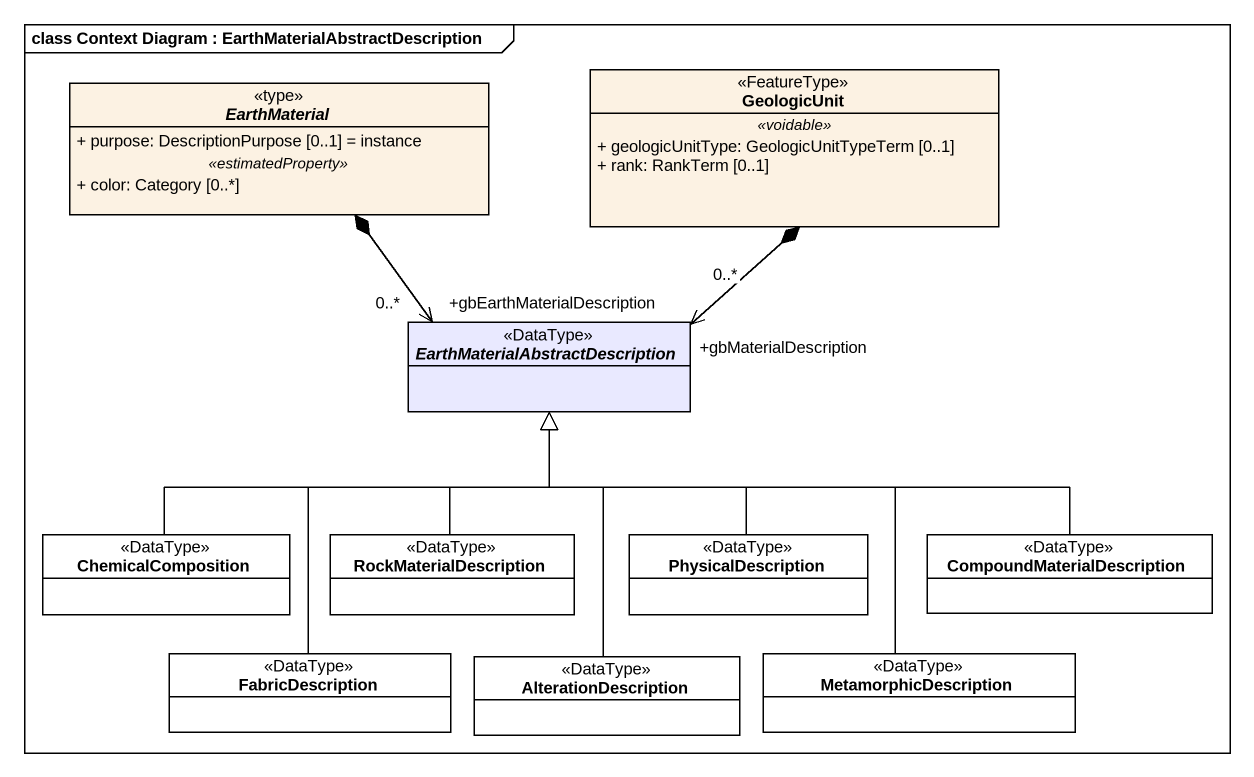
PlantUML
@startuml
mainframe class Context Diagram : EarthMaterialAbstractDescription
hide circle
hide empty members
skinparam classAttributeIconSize 0
abstract class EarthMaterial <<type>> #FCF2E3 {
  + purpose: DescriptionPurpose [0..1] = instance
  .. <<estimatedProperty>> ..
  + color: Category [0..*]
}
class GeologicUnit <<FeatureType>> #FCF2E3 {
  .. <<voidable>> ..
  + geologicUnitType: GeologicUnitTypeTerm [0..1]
  + rank: RankTerm [0..1]
}
abstract class "EarthMaterialAbstractDescription" as EarthMaterialAbstractDescrip <<DataType>> #E9E9FF
class ChemicalComposition <<DataType>> #FFFFFF
class RockMaterialDescription <<DataType>> #FFFFFF
class PhysicalDescription <<DataType>> #FFFFFF
class CompoundMaterialDescription <<DataType>> #FFFFFF
class FabricDescription <<DataType>> #FFFFFF
class AlterationDescription <<DataType>> #FFFFFF
class MetamorphicDescription <<DataType>> #FFFFFF
EarthMaterial *--> "+gbEarthMaterialDescription\n0..*" EarthMaterialAbstractDescrip
GeologicUnit *--> "+gbMaterialDescription\n0..*" EarthMaterialAbstractDescrip
ChemicalComposition -right-|> EarthMaterialAbstractDescrip
RockMaterialDescription -up-|> EarthMaterialAbstractDescrip
PhysicalDescription -up-|> EarthMaterialAbstractDescrip
CompoundMaterialDescription -left-|> EarthMaterialAbstractDescrip
FabricDescription -up-|> EarthMaterialAbstractDescrip
AlterationDescription -up-|> EarthMaterialAbstractDescrip
MetamorphicDescription -up-|> EarthMaterialAbstractDescrip
@enduml
